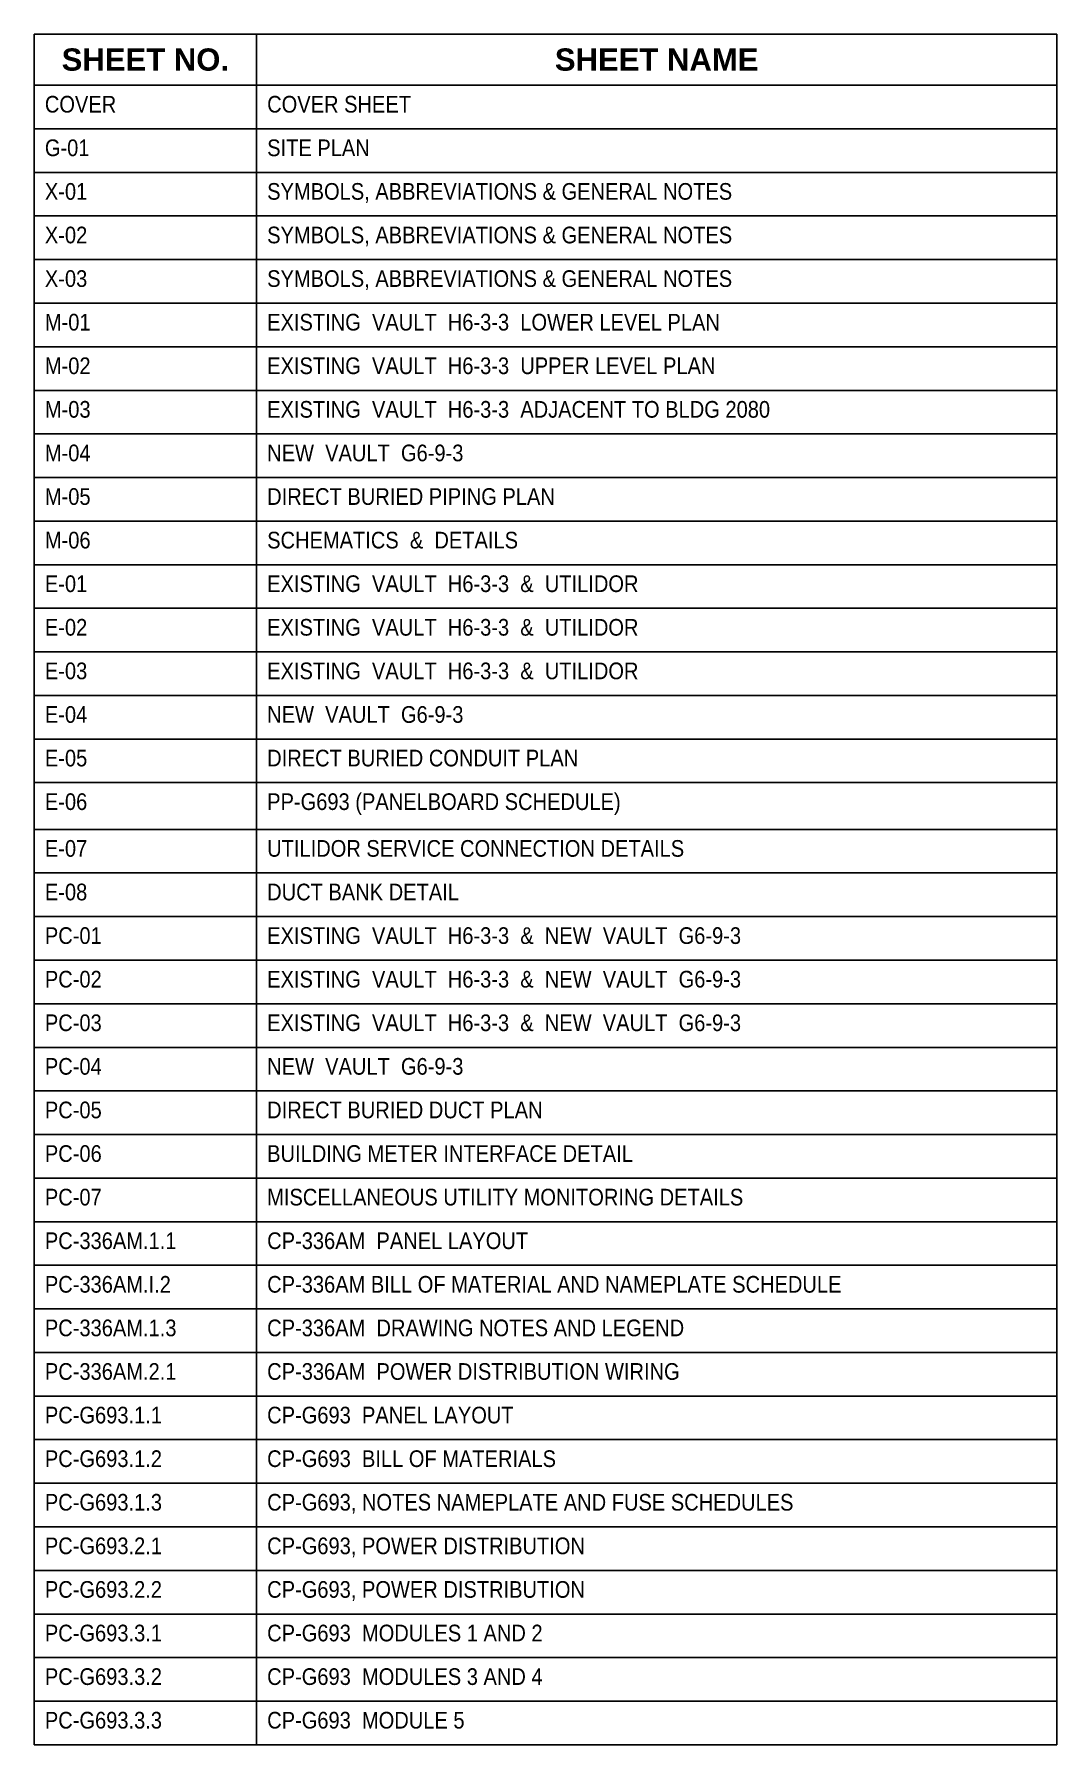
# Model space of a CAD drawing. Header units: inches. Extents: x 0.33 to 6.08, y 0.02 to 9.64.
import ezdxf

# ---------------------------------------------------------------- set-up
doc = ezdxf.new("R2010")
doc.units = ezdxf.units.IN
doc.header["$MEASUREMENT"] = 0
doc.layers.add('FH-TITLE', color=161, linetype='Continuous')
doc.styles.add('Arial-Bold', font='arialbd.ttf')
doc.styles.add('ROMANS', font='36', dxfattribs={"width": 0.9})

# ---------------------------------------------------------------- blocks, each defined once
blk = doc.blocks.new('*T25')
at = {"layer": 'FH-TITLE', "color": 0, "linetype": 'ByBlock', "lineweight": -2, "transparency": 16777216}
for p, q in [((0, 0), (5.75, 0)), ((0, 0), (0, -9.6145)), ((1.25, 0), (1.25, -9.6145)), ((5.75, 0), (5.75, -9.6145)), ((0, -0.2867), (5.75, -0.2867)), ((0, -0.5317), (5.75, -0.5317)), ((0, -0.7767), (5.75, -0.7767)), ((0, -1.0217), (5.75, -1.0217)), ((0, -1.2667), (5.75, -1.2667)), ((0, -1.5117), (5.75, -1.5117)), ((0, -1.7567), (5.75, -1.7567)), ((0, -2.0017), (5.75, -2.0017)), ((0, -2.2467), (5.75, -2.2467)), ((0, -2.4917), (5.75, -2.4917)), ((0, -2.7367), (5.75, -2.7367)), ((0, -2.9817), (5.75, -2.9817)), ((0, -3.2267), (5.75, -3.2267)), ((0, -3.4717), (5.75, -3.4717)), ((0, -3.7167), (5.75, -3.7167)), ((0, -3.9617), (5.75, -3.9617)), ((0, -4.2067), (5.75, -4.2067)), ((0, -4.4695), (5.75, -4.4695)), ((0, -4.7145), (5.75, -4.7145)), ((0, -4.9595), (5.75, -4.9595)), ((0, -5.2045), (5.75, -5.2045)), ((0, -5.4495), (5.75, -5.4495)), ((0, -5.6945), (5.75, -5.6945)), ((0, -5.9395), (5.75, -5.9395)), ((0, -6.1845), (5.75, -6.1845)), ((0, -6.4295), (5.75, -6.4295)), ((0, -6.6745), (5.75, -6.6745)), ((0, -6.9195), (5.75, -6.9195)), ((0, -7.1645), (5.75, -7.1645)), ((0, -7.4095), (5.75, -7.4095)), ((0, -7.6545), (5.75, -7.6545)), ((0, -7.8995), (5.75, -7.8995)), ((0, -8.1445), (5.75, -8.1445)), ((0, -8.3895), (5.75, -8.3895)), ((0, -8.6345), (5.75, -8.6345)), ((0, -8.8795), (5.75, -8.8795)), ((0, -9.1245), (5.75, -9.1245)), ((0, -9.3695), (5.75, -9.3695)), ((0, -9.6145), (5.75, -9.6145))]:
    blk.add_line(p, q, dxfattribs=at)
at = {"layer": 'FH-TITLE', "color": 0, "transparency": 16777216}
for s, insert, char_height, width, attachment_point, style in [('SHEET NO.', (0.625, -0.1433), 0.125, 1.13, 5, 'Arial-Bold'), ('SHEET NAME', (3.5, -0.1433), 0.125, 4.38, 5, 'Arial-Bold'), ('COVER', (0.06, -0.3467), 0.09375, 1.13, 1, 'ROMANS'), ('COVER SHEET', (1.31, -0.3467), 0.09375, 4.38, 1, 'ROMANS'), ('G-01', (0.06, -0.5917), 0.09375, 1.13, 1, 'ROMANS'), ('SITE PLAN', (1.31, -0.5917), 0.09375, 4.38, 1, 'ROMANS'), ('X-01', (0.06, -0.8367), 0.09375, 1.13, 1, 'ROMANS'), ('SYMBOLS, ABBREVIATIONS & GENERAL NOTES', (1.31, -0.8367), 0.09375, 4.38, 1, 'ROMANS'), ('X-02', (0.06, -1.0817), 0.09375, 1.13, 1, 'ROMANS'), ('SYMBOLS, ABBREVIATIONS & GENERAL NOTES', (1.31, -1.0817), 0.09375, 4.38, 1, 'ROMANS'), ('X-03', (0.06, -1.3267), 0.09375, 1.13, 1, 'ROMANS'), ('SYMBOLS, ABBREVIATIONS & GENERAL NOTES', (1.31, -1.3267), 0.09375, 4.38, 1, 'ROMANS'), ('M-01', (0.06, -1.5717), 0.09375, 1.13, 1, 'ROMANS'), ('EXISTING  VAULT  H6-3-3  LOWER LEVEL PLAN', (1.31, -1.5717), 0.09375, 4.38, 1, 'ROMANS'), ('M-02', (0.06, -1.8167), 0.09375, 1.13, 1, 'ROMANS'), ('EXISTING  VAULT  H6-3-3  UPPER LEVEL PLAN', (1.31, -1.8167), 0.09375, 4.38, 1, 'ROMANS'), ('M-03', (0.06, -2.0617), 0.09375, 1.13, 1, 'ROMANS'), ('EXISTING  VAULT  H6-3-3  ADJACENT TO BLDG 2080', (1.31, -2.0617), 0.09375, 4.38, 1, 'ROMANS'), ('M-04', (0.06, -2.3067), 0.09375, 1.13, 1, 'ROMANS'), ('NEW  VAULT  G6-9-3', (1.31, -2.3067), 0.09375, 4.38, 1, 'ROMANS'), ('M-05', (0.06, -2.5517), 0.09375, 1.13, 1, 'ROMANS'), ('DIRECT BURIED PIPING PLAN', (1.31, -2.5517), 0.09375, 4.38, 1, 'ROMANS'), ('M-06', (0.06, -2.7967), 0.09375, 1.13, 1, 'ROMANS'), ('SCHEMATICS  &  DETAILS', (1.31, -2.7967), 0.09375, 4.38, 1, 'ROMANS'), ('E-01', (0.06, -3.0417), 0.09375, 1.13, 1, 'ROMANS'), ('EXISTING  VAULT  H6-3-3  &  UTILIDOR', (1.31, -3.0417), 0.09375, 4.38, 1, 'ROMANS'), ('E-02', (0.06, -3.2867), 0.09375, 1.13, 1, 'ROMANS'), ('EXISTING  VAULT  H6-3-3  &  UTILIDOR', (1.31, -3.2867), 0.09375, 4.38, 1, 'ROMANS'), ('E-03', (0.06, -3.5317), 0.09375, 1.13, 1, 'ROMANS'), ('EXISTING  VAULT  H6-3-3  &  UTILIDOR', (1.31, -3.5317), 0.09375, 4.38, 1, 'ROMANS'), ('E-04', (0.06, -3.7767), 0.09375, 1.13, 1, 'ROMANS'), ('NEW  VAULT  G6-9-3', (1.31, -3.7767), 0.09375, 4.38, 1, 'ROMANS'), ('E-05', (0.06, -4.0217), 0.09375, 1.13, 1, 'ROMANS'), ('DIRECT BURIED CONDUIT PLAN', (1.31, -4.0217), 0.09375, 4.38, 1, 'ROMANS'), ('E-06', (0.06, -4.2667), 0.09375, 1.13, 1, 'ROMANS'), ('PP-G693 (PANELBOARD SCHEDULE)', (1.31, -4.2667), 0.09375, 4.38, 1, 'ROMANS'), ('E-07', (0.06, -4.5295), 0.09375, 1.13, 1, 'ROMANS'), ('UTILIDOR SERVICE CONNECTION DETAILS', (1.31, -4.5295), 0.09375, 4.38, 1, 'ROMANS'), ('E-08', (0.06, -4.7745), 0.09375, 1.13, 1, 'ROMANS'), ('DUCT BANK DETAIL', (1.31, -4.7745), 0.09375, 4.38, 1, 'ROMANS'), ('PC-01', (0.06, -5.0195), 0.09375, 1.13, 1, 'ROMANS'), ('EXISTING  VAULT  H6-3-3  &  NEW  VAULT  G6-9-3', (1.31, -5.0195), 0.09375, 4.38, 1, 'ROMANS'), ('PC-02', (0.06, -5.2645), 0.09375, 1.13, 1, 'ROMANS'), ('EXISTING  VAULT  H6-3-3  &  NEW  VAULT  G6-9-3', (1.31, -5.2645), 0.09375, 4.38, 1, 'ROMANS'), ('PC-03', (0.06, -5.5095), 0.09375, 1.13, 1, 'ROMANS'), ('EXISTING  VAULT  H6-3-3  &  NEW  VAULT  G6-9-3', (1.31, -5.5095), 0.09375, 4.38, 1, 'ROMANS'), ('PC-04', (0.06, -5.7545), 0.09375, 1.13, 1, 'ROMANS'), ('NEW  VAULT  G6-9-3', (1.31, -5.7545), 0.09375, 4.38, 1, 'ROMANS'), ('PC-05', (0.06, -5.9995), 0.09375, 1.13, 1, 'ROMANS'), ('DIRECT BURIED DUCT PLAN', (1.31, -5.9995), 0.09375, 4.38, 1, 'ROMANS'), ('PC-06', (0.06, -6.2445), 0.09375, 1.13, 1, 'ROMANS'), ('BUILDING METER INTERFACE DETAIL', (1.31, -6.2445), 0.09375, 4.38, 1, 'ROMANS'), ('PC-07', (0.06, -6.4895), 0.09375, 1.13, 1, 'ROMANS'), ('MISCELLANEOUS UTILITY MONITORING DETAILS', (1.31, -6.4895), 0.09375, 4.38, 1, 'ROMANS'), ('PC-336AM.1.1', (0.06, -6.7345), 0.09375, 1.13, 1, 'ROMANS'), ('CP-336AM  PANEL LAYOUT', (1.31, -6.7345), 0.09375, 4.38, 1, 'ROMANS'), ('PC-336AM.I.2', (0.06, -6.9795), 0.09375, 1.13, 1, 'ROMANS'), ('CP-336AM BILL OF MATERIAL AND NAMEPLATE SCHEDULE', (1.31, -6.9795), 0.09375, 4.38, 1, 'ROMANS'), ('PC-336AM.1.3', (0.06, -7.2245), 0.09375, 1.13, 1, 'ROMANS'), ('CP-336AM  DRAWING NOTES AND LEGEND', (1.31, -7.2245), 0.09375, 4.38, 1, 'ROMANS'), ('PC-336AM.2.1', (0.06, -7.4695), 0.09375, 1.13, 1, 'ROMANS'), ('CP-336AM  POWER DISTRIBUTION WIRING', (1.31, -7.4695), 0.09375, 4.38, 1, 'ROMANS'), ('PC-G693.1.1', (0.06, -7.7145), 0.09375, 1.13, 1, 'ROMANS'), ('CP-G693  PANEL LAYOUT', (1.31, -7.7145), 0.09375, 4.38, 1, 'ROMANS'), ('PC-G693.1.2', (0.06, -7.9595), 0.09375, 1.13, 1, 'ROMANS'), ('CP-G693  BILL OF MATERIALS', (1.31, -7.9595), 0.09375, 4.38, 1, 'ROMANS'), ('PC-G693.1.3', (0.06, -8.2045), 0.09375, 1.13, 1, 'ROMANS'), ('CP-G693, NOTES NAMEPLATE AND FUSE SCHEDULES', (1.31, -8.2045), 0.09375, 4.38, 1, 'ROMANS'), ('PC-G693.2.1', (0.06, -8.4495), 0.09375, 1.13, 1, 'ROMANS'), ('CP-G693, POWER DISTRIBUTION', (1.31, -8.4495), 0.09375, 4.38, 1, 'ROMANS'), ('PC-G693.2.2', (0.06, -8.6945), 0.09375, 1.13, 1, 'ROMANS'), ('CP-G693, POWER DISTRIBUTION', (1.31, -8.6945), 0.09375, 4.38, 1, 'ROMANS'), ('PC-G693.3.1', (0.06, -8.9395), 0.09375, 1.13, 1, 'ROMANS'), ('CP-G693  MODULES 1 AND 2', (1.31, -8.9395), 0.09375, 4.38, 1, 'ROMANS'), ('PC-G693.3.2', (0.06, -9.1845), 0.09375, 1.13, 1, 'ROMANS'), ('CP-G693  MODULES 3 AND 4', (1.31, -9.1845), 0.09375, 4.38, 1, 'ROMANS'), ('PC-G693.3.3', (0.06, -9.4295), 0.09375, 1.13, 1, 'ROMANS'), ('CP-G693  MODULE 5', (1.31, -9.4295), 0.09375, 4.38, 1, 'ROMANS')]:
    blk.add_mtext(s, dxfattribs=dict(at, insert=insert, char_height=char_height, width=width, attachment_point=attachment_point, style=style))

msp = doc.modelspace()

# ---------------------------------------------------------------- block references
msp.add_blockref('*T25', (0.3273, 9.638))

doc.saveas('drawing.dxf')
